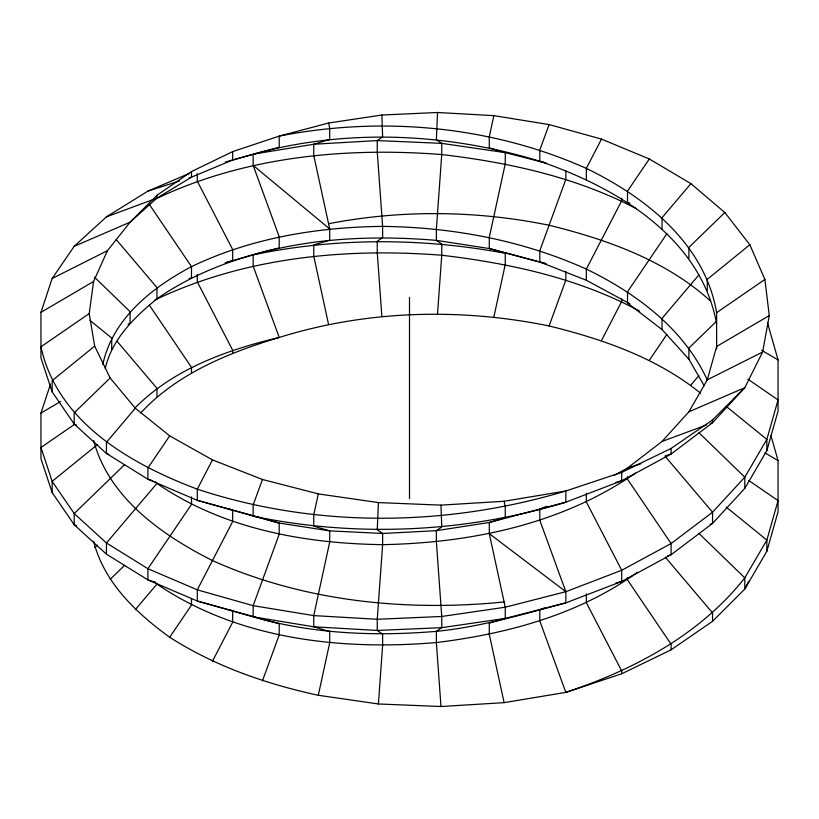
<?xml version="1.0" encoding="UTF-8"?>
<svg xmlns="http://www.w3.org/2000/svg" width="819" height="819" viewBox="0 0 819 819"><rect width="100%" height="100%" fill="white"/><g stroke="black" fill="none" stroke-linecap="round" stroke-linejoin="round"><path stroke-width="1.23" d="M378.409 502.59L377.252 529.77L382.627 533.466L436.373 530.671L489.291 522.481L565.847 502.18L621.703 480.763L671.099 454.033L712.55 422.717L744.799 387.684L762.602 352.037L769.276 315.581L764.885 279.463L749.835 244.758L724.835 212.52L690.908 183.651L649.303 158.968L601.494 139.107L549.099 124.57L493.857 115.653L437.52 112.49L381.859 115.029L328.562 123.024L279.207 136.097L232.668 151.607L191.503 171.55L156.961 195.321L130.088 222.184L107.453 250.686L93.601 281.449L89.21 313.585L94.687 346.109L110.125 378.009L135.309 408.251L169.697 435.862L212.459 459.879L262.459 479.473L318.304 493.898L378.409 502.59L440.98 505.128L504.115 501.269L565.847 490.99L621.703 472.379L671.099 448.443L712.55 419.922L744.799 387.684L688.912 411.793L662.039 441.461L627.497 468.028L614.148 475.399M770.925 435.483L778.05 460.595L778.05 511.814L766.85 551.279L744.799 589.056L712.55 621.304L671.099 649.825L621.703 673.761L565.847 692.372L504.115 702.651L440.98 706.51L378.409 703.971L382.627 645.341L382.627 634.152L377.252 630.456L313.749 626.791L253.153 616.85L197.297 601.033L147.901 579.903L106.45 554.176L74.201 524.733L52.15 492.536L40.95 458.671L40.95 413.052L50.553 384.019M437.52 112.49L436.373 139.67L441.748 143.366L505.251 152.631L546.068 163.083M437.52 313.872L441.748 255.241L441.748 244.052L436.373 240.366C375.102 235.237 312.479 237.735 253.153 254.863L253.153 266.052L279.207 337.469C366.267 310.196 459.961 307.77 549.099 325.952C602.856 339.189 657.166 357.964 700.603 393.274M318.304 493.898L313.749 514.916L313.749 526.105L329.709 530.876L382.627 533.466L382.627 544.655L377.252 619.277L377.252 630.456L441.748 627.661L505.251 618.396L565.847 602.866L621.703 581.459L671.099 554.729L712.55 523.413L744.799 488.37L766.85 450.583L778.05 411.128L778.05 359.91L767.526 322.84M93.632 541.236C103.88 582.34 136.394 613.196 169.697 637.243C214.936 666.226 266.021 683.978 318.304 695.28L329.709 642.751L329.709 631.562L313.749 626.791L313.749 615.601L329.709 542.065L329.709 530.876L279.207 523.054L197.297 500.348L147.901 479.207L106.45 453.491L74.201 424.037L52.15 391.851L40.95 357.985L40.95 312.356L52.15 278.491L74.201 246.304L106.45 216.851L147.901 191.124L189.066 173.515M493.857 115.653L489.291 136.671L489.291 147.86L505.251 152.631L505.251 163.82L489.291 237.356L489.291 248.546L546.068 263.779M493.857 317.035L505.251 264.506L505.251 253.317C422.061 237.705 336.097 237.551 253.153 254.863M688.912 411.793L707.288 379.842L716.625 346.488L769.276 315.581M102.784 364.598C112.592 318.652 151.996 287.551 191.503 266.646C250.921 238.053 317.096 227.098 382.627 226.382C452.497 227.252 522.44 240.295 586.332 269.082C636.148 293.304 683.599 328.439 707.288 380.006M105.211 368.55C111.968 339.158 134.377 317.219 156.961 298.802C193.591 273.239 235.913 257.903 279.207 247.973L279.207 236.783L253.153 165.366L253.153 154.177C346.642 128.245 447.389 132.893 539.793 161.261L545.71 162.827M262.459 479.473L253.153 504.975L253.153 516.165C356.48 537.653 464.844 532.759 565.847 502.18L565.847 490.99C446.488 526.801 316.032 528.439 197.297 489.158C130.569 464.035 57.238 422.143 40.95 346.795L89.21 313.585M262.459 680.845L279.207 634.94L279.207 623.75L197.297 601.033L197.297 589.844L232.668 521.529L232.668 510.339L229.136 508.875M549.099 124.57L539.793 150.082L539.793 161.261C616.461 187.571 700.982 237.346 716.625 323.853M549.099 325.952L565.847 280.037L565.847 271.335M748.689 581.265L744.799 589.056L744.799 577.876L766.85 540.09L778.05 500.624L748.904 480.569M212.459 459.879L197.297 489.158L197.297 500.348L279.207 523.054L279.207 534.244L253.153 605.671L253.153 616.85C312.479 633.988 375.102 636.486 436.373 631.357C480.599 626.955 523.095 614.301 565.847 602.866L565.847 591.687L539.793 520.26L539.793 509.07L546.775 506.326M212.459 661.261L232.668 622.225L232.668 611.035L229.136 609.561M601.494 139.107L586.332 168.386L586.332 179.576M601.494 340.489L621.703 301.453L621.703 298.966M169.697 435.862L147.901 468.018L147.901 479.207L152.743 480.763M169.697 637.243L191.503 605.077L191.503 598.863M649.303 158.968L627.497 191.124L627.497 202.313L629.924 203.092M666.881 233.712L627.497 291.82L627.497 303.01L662.039 329.576L688.912 359.234L704.125 385.677M649.303 360.34L666.881 334.408M135.309 408.251L106.45 442.301L106.45 453.491L108.794 454.361M635.39 473.136C562.018 524.16 470.812 542.987 382.627 544.655C304.105 543.56 222.666 528.777 156.961 483.415L106.45 542.987L106.45 554.176M135.309 609.633L156.961 584.101C238.073 639.291 340.704 650.665 436.373 642.546C507.125 633.886 578.982 614.608 637.366 572.307M690.908 183.651L662.039 217.69L662.039 228.88M698.924 274.887L662.039 318.386L662.039 329.576M690.908 385.032L698.924 375.573M140.837 412.817C177.344 373.536 228.808 352.62 279.207 337.469C226.791 349.897 173.3 369.072 134.715 408.231M110.125 378.009L74.201 412.848L74.201 424.037L76.536 425.041M124.642 464.619L74.201 513.544L74.201 524.733L76.536 525.737M110.125 579.391L124.642 565.305M724.835 212.52L688.912 247.358L688.912 258.548M715.857 321.918L688.912 348.055L688.912 359.234M94.687 346.109L52.15 380.661L52.15 391.851M97.522 444.502L52.15 481.357L52.15 492.536M94.687 547.491L97.522 545.188M749.835 244.758L707.288 279.31L707.288 290.499M128.04 324.355L130.088 322.881L130.088 311.691L94.359 277.037M74.529 424.385L40.95 447.481L52.15 481.357L74.201 513.544L106.45 542.987L147.901 568.714L197.297 589.844L253.153 605.671L313.749 615.601L377.252 619.277L441.748 616.472L505.251 607.217L565.847 591.687L621.703 570.27L671.099 543.54L712.55 512.223L744.799 477.18L766.85 439.393L778.05 399.938L747.86 379.166M716.625 348.976L716.625 312.663L764.885 279.463M40.95 312.356L93.601 281.449M40.95 413.052L60.698 401.464M52.15 278.491L107.453 250.686M707.288 379.842L762.602 352.037M74.201 246.304L130.088 222.184L156.961 198.116L191.503 177.139L232.668 160.002L279.207 147.277L279.207 136.097C381.715 116.001 490.632 125.676 586.332 168.386C645.843 197.225 704.872 243.714 716.625 312.663M154.955 199.293C243.704 156.798 344.594 146.97 441.748 154.556C508.742 162.408 576.197 177.109 636.291 208.661M154.955 299.989C243.704 257.494 344.594 247.655 441.748 255.241C509.971 263.288 578.808 278.286 639.659 311.169M544.451 607.933L539.793 609.766L539.793 620.956L565.847 692.372C633.65 669.768 699.815 634.909 744.799 577.876L698.986 533.445M106.45 216.851L156.961 198.116L156.961 195.321M662.039 441.461L706.674 424.897M710.206 423.587L712.55 422.717L712.55 419.922M710.206 524.283L712.55 523.413L712.55 512.223L665.304 456.49M147.901 191.124L179.392 181.03M189.076 177.918L191.503 177.139L191.503 171.55M189.076 278.614L191.503 277.836L191.503 266.646L149.334 204.422M627.497 468.028L640.827 463.749M665.048 455.978L671.099 454.033L671.099 448.443M667.465 555.896L671.099 554.729L671.099 543.54L627.497 479.207L627.497 476.73M225.348 162.07L251.935 154.515M225.225 262.776L251.935 255.211M225.348 262.756L232.668 260.688L232.668 249.498L197.297 181.183L197.297 173.72M615.601 482.493L621.703 480.763L621.703 472.379M615.601 583.179L621.703 581.459L621.703 570.27L586.332 501.955L586.332 493.253M253.153 154.177L313.749 144.236L377.252 140.571L441.748 143.366L441.748 154.556L436.373 229.177L436.373 240.366L489.291 248.546L545.71 263.523M328.562 223.72C401.32 209.623 476.525 210.401 549.099 225.256C606.859 239.465 665.55 260.258 710.298 300.839M504.115 601.965C405.518 611.803 303.45 601.474 212.459 560.565C161.957 535.073 108.968 498.034 93.632 440.55M318.304 695.28L378.409 703.971M629.924 303.788L586.332 280.262L539.793 261.957L539.793 250.768L565.847 179.351L565.847 170.649M155.17 582.227L147.901 579.903L147.901 568.714L191.503 504.381L191.503 496.928M761.598 350.245L778.05 359.91M764.885 452.866L778.05 460.595M504.115 501.269L505.251 506.521L505.251 517.71L489.291 522.481L489.291 533.671L565.847 591.687M726.156 406.347L766.85 439.393L766.85 450.583M726.156 507.033L766.85 540.09L766.85 551.279M89.865 320.311L111.712 338.052L111.712 349.232M253.153 165.366L329.709 228.972L329.709 240.162L313.749 244.932L313.749 256.112L328.562 324.406M155.108 481.756L156.961 483.415M154.177 581.613L156.961 584.101M698.986 432.749L744.799 477.18L744.799 488.37M665.304 557.176L712.55 612.909L712.55 621.304M116.226 239.568L156.961 287.612L156.961 298.802M117.035 341.226L156.961 388.308L156.961 396.693M149.334 305.118L191.503 367.332L191.503 372.932M489.291 533.671L505.251 607.217L505.251 618.396L489.291 623.177L489.291 634.356L504.115 702.651M328.562 123.024L329.709 128.276L329.709 139.465L313.749 144.236L313.749 155.426L329.709 228.972M440.98 505.128L441.748 526.975L436.373 530.671L436.373 541.85L441.748 616.472L441.748 627.661L436.373 631.357L436.373 642.546L440.98 706.51M381.859 115.029L382.627 136.875L377.252 140.571L377.252 151.761L382.627 226.382L382.627 237.561L377.252 241.257L377.252 252.447L381.859 316.41M671.099 649.825L671.099 644.236L627.497 579.903L627.497 577.415M621.703 198.27L621.703 200.757L586.332 269.082L586.332 280.262M621.703 673.761L621.703 670.956L586.332 602.641L586.332 593.939M409.5 297.41L409.5 498.791M232.668 151.607L232.668 160.002M232.668 352.989L232.668 350.194L197.297 281.869L197.297 274.416"/></g></svg>
